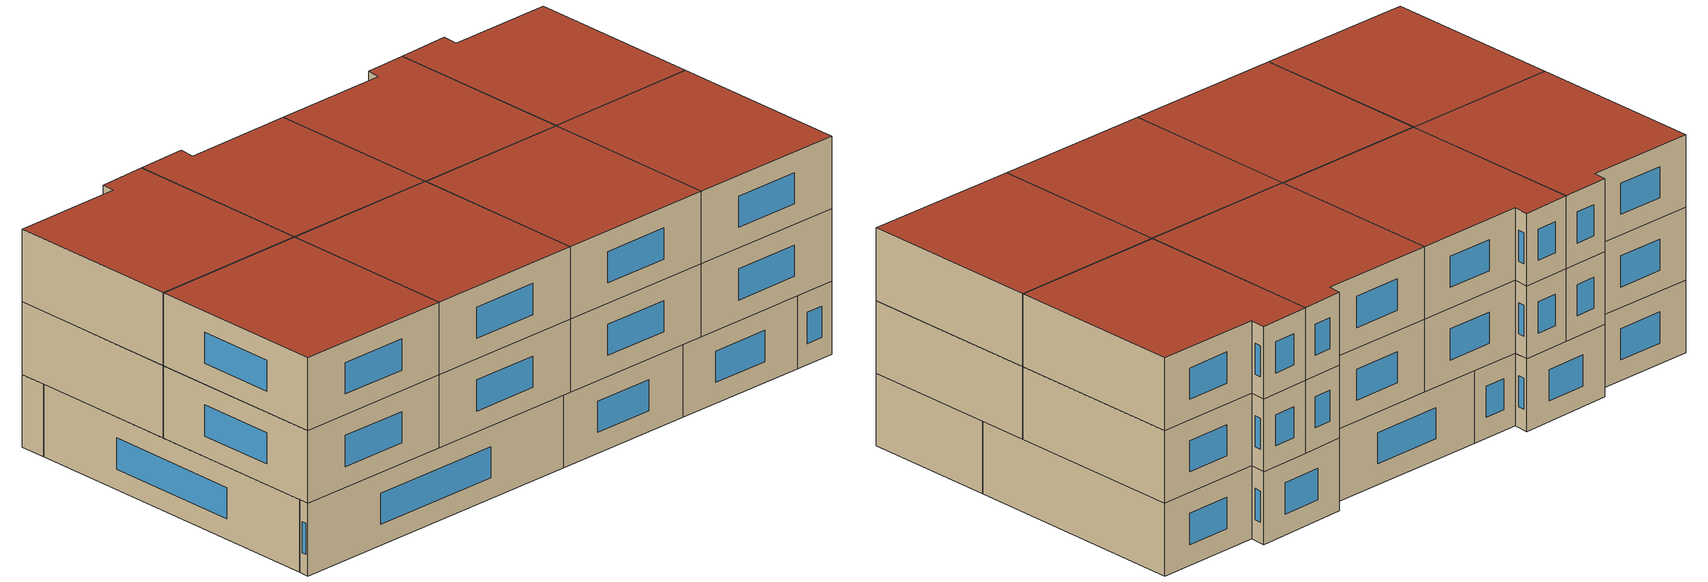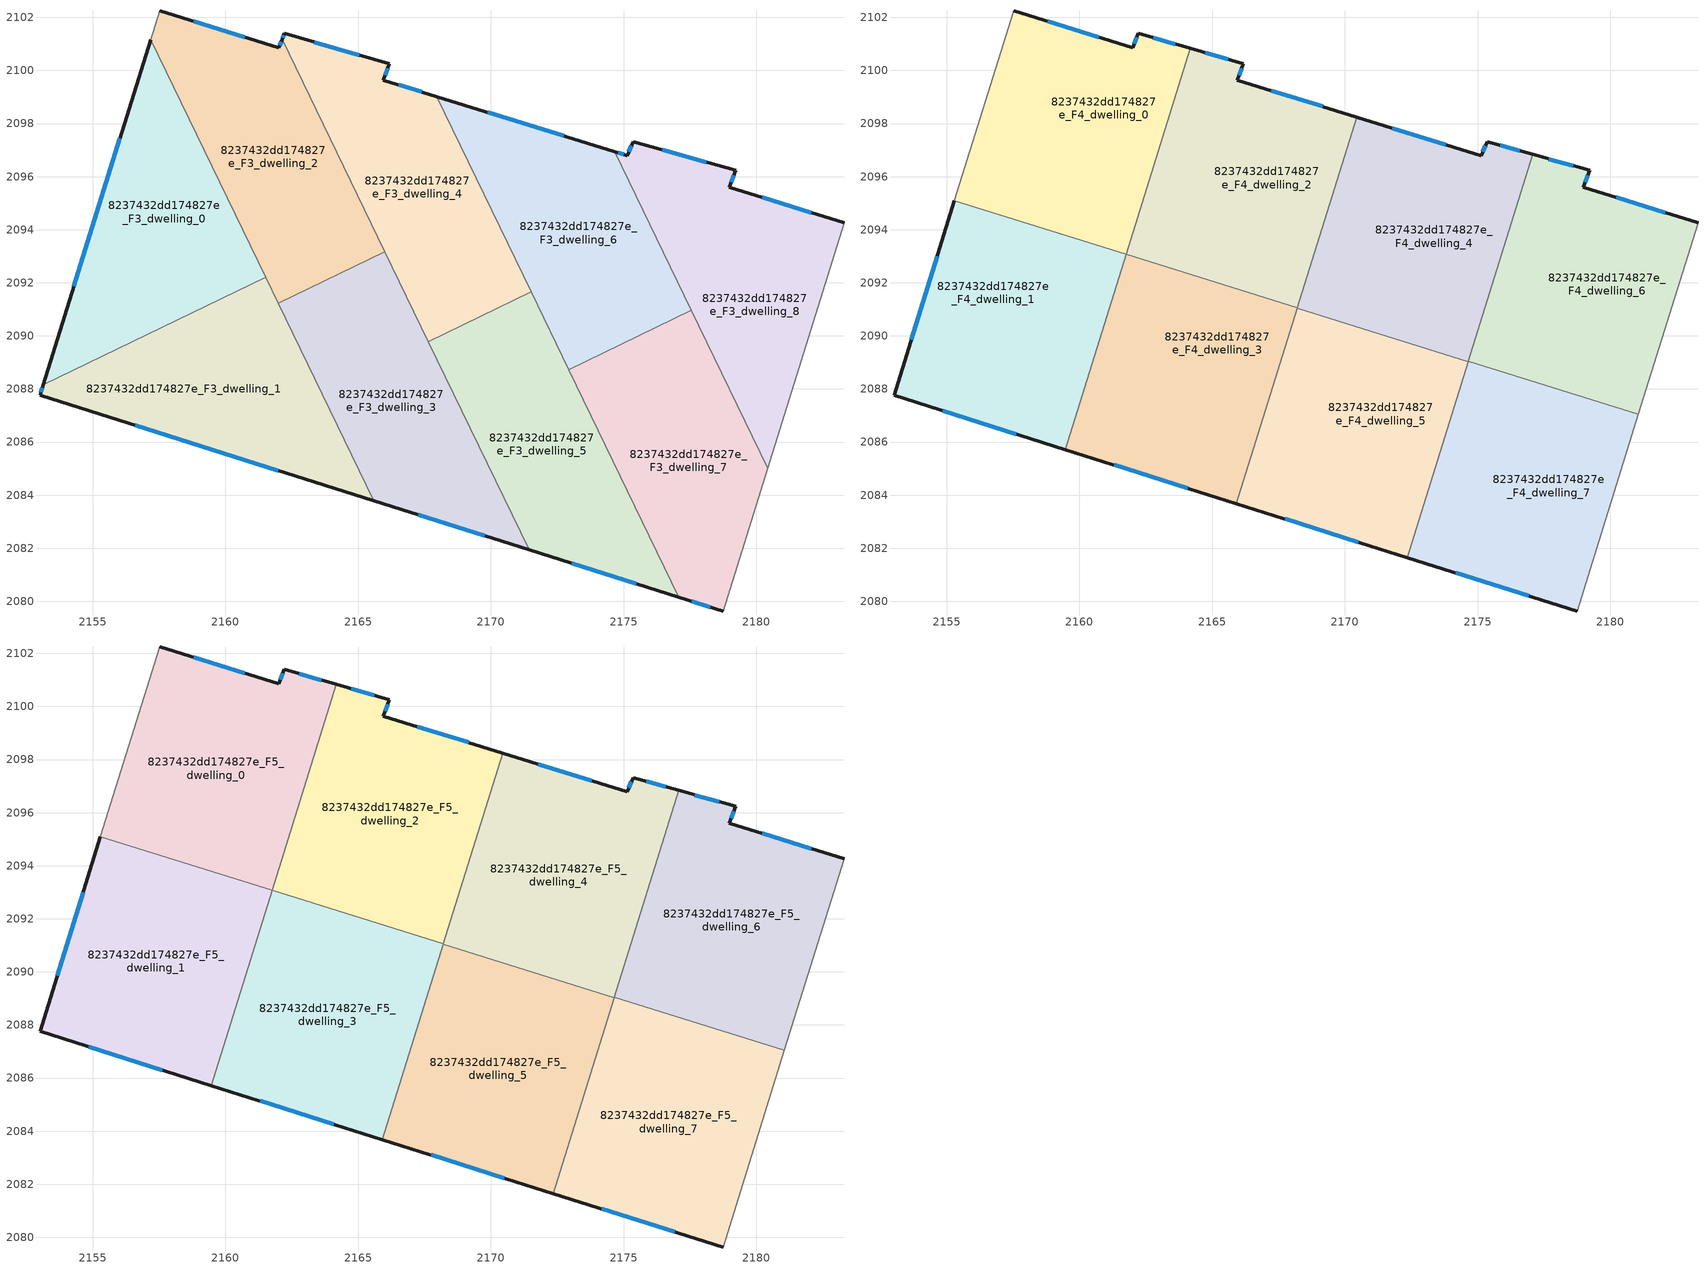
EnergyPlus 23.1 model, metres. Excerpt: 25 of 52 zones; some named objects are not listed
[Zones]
8237432dd174827e_F3_dwelling_0
 floor to 8237432dd174827e_F2_dwelling_0 (EU_floor_Construction): 2157.18,2101.17 2161.52,2092.21 2153.14,2088.16 z9
 wall outside (EU_wall_Construction): 2157.18,2101.17 2153.14,2088.16 z9:12
 wall to 8237432dd174827e_F3_dwelling_1 (EU_wall_Construction): 2153.14,2088.16 2161.52,2092.21 z9:12
 wall to 8237432dd174827e_F3_dwelling_2 (EU_wall_Construction): 2161.52,2092.21 2157.18,2101.17 z9:12
 window (EU_Window_Construction): 2156.03,2097.45 2154.3,2091.87 z9.86:11.14
8237432dd174827e_F3_dwelling_1
 floor to 8237432dd174827e_F2_dwelling_1 (EU_floor_Construction): 2161.52,2092.21 2165.59,2083.79 2153.02,2087.76 2153.14,2088.16 z9
 wall outside (EU_wall_Construction): 2153.14,2088.16 2153.02,2087.76 2165.59,2083.79 z9:12
 wall to 8237432dd174827e_F3_dwelling_3 (EU_wall_Construction): 2165.59,2083.79 2161.99,2091.23 z9:12
 wall to 8237432dd174827e_F3_dwelling_2 (EU_wall_Construction): 2161.99,2091.23 2161.52,2092.21 z9:12
 window (EU_Window_Construction): 2153.11,2088.04 2153.05,2087.87 / 2156.61,2086.62 2162,2084.92 z9.86:11.14
8237432dd174827e_F3_dwelling_2
 floor to 8237432dd174827e_F2_dwelling_2 (EU_floor_Construction): 2162.14,2101.17 2166.01,2093.18 2161.99,2091.23 2157.18,2101.17 2157.52,2102.25 2162.01,2100.86 z9
 wall outside (EU_wall_Construction): 2162.14,2101.17 2162.01,2100.86 2157.52,2102.25 z9:12
 wall to 8237432dd174827e_F3_dwelling_3 (EU_wall_Construction): 2161.99,2091.23 2166.01,2093.18 z9:12
 wall adiabatic (EU_wall_Construction): 2157.52,2102.25 2157.18,2101.17 z9:12
 wall to 8237432dd174827e_F3_dwelling_4 (EU_wall_Construction): 2166.01,2093.18 2162.14,2101.17 z9:12
 window (EU_Window_Construction): 2160.73,2101.25 2158.8,2101.85 / 2162.1,2101.08 2162.05,2100.95 z9.86:11.14
 ceiling adiabatic (EU_roof_Construction): 2164.21,2092.31 2160.98,2093.31 2161.5,2092.24 2161.76,2093.07 z12
8237432dd174827e_F3_dwelling_3
 floor to 8237432dd174827e_F2_dwelling_3 (EU_floor_Construction): 2166.01,2093.18 2171.44,2081.94 2165.59,2083.79 2161.99,2091.23 z9
 wall outside (EU_wall_Construction): 2165.59,2083.79 2171.44,2081.94 z9:12
 wall to 8237432dd174827e_F3_dwelling_5 (EU_wall_Construction): 2171.44,2081.94 2167.64,2089.79 z9:12
 wall to 8237432dd174827e_F3_dwelling_4 (EU_wall_Construction): 2167.64,2089.79 2166,2093.18 z9:12
 window (EU_Window_Construction): 2167.26,2083.26 2169.77,2082.47 z9.86:11.14
8237432dd174827e_F3_dwelling_4
 floor to 8237432dd174827e_F2_dwelling_4 (EU_floor_Construction): 2167.96,2099.01 2171.52,2091.66 2167.64,2089.79 2162.14,2101.17 2162.22,2101.4 2166.18,2100.25 2165.95,2099.64 z9
 wall outside (EU_wall_Construction): 2167.96,2099.01 2165.95,2099.64 2166.18,2100.25 2162.22,2101.4 2162.14,2101.17 z9:12
 wall to 8237432dd174827e_F3_dwelling_5 (EU_wall_Construction): 2167.64,2089.79 2171.52,2091.66 z9:12
 wall to 8237432dd174827e_F3_dwelling_6 (EU_wall_Construction): 2171.52,2091.66 2167.96,2099.01 z9:12
 window (EU_Window_Construction): 2162.2,2101.33 2162.16,2101.24 / 2165.05,2100.58 2163.35,2101.07 / 2166.02,2099.81 2166.11,2100.08 / 2167.39,2099.19 2166.53,2099.46 z9.86:11.14
 ceiling adiabatic (EU_roof_Construction): 2171.52,2091.66 2169.62,2095.59 2168.21,2091.06 2168.2,2091.04 2169.43,2090.65 z12
8237432dd174827e_F3_dwelling_5
 floor to 8237432dd174827e_F2_dwelling_5 (EU_floor_Construction): 2171.52,2091.66 2177.09,2080.16 2171.44,2081.94 2167.64,2089.79 z9
 wall outside (EU_wall_Construction): 2171.44,2081.94 2177.09,2080.16 z9:12
 wall to 8237432dd174827e_F3_dwelling_7 (EU_wall_Construction): 2177.09,2080.16 2172.94,2088.73 z9:12
 wall to 8237432dd174827e_F3_dwelling_6 (EU_wall_Construction): 2172.94,2088.73 2171.52,2091.66 z9:12
 window (EU_Window_Construction): 2173.05,2081.43 2175.47,2080.66 z9.86:11.14
8237432dd174827e_F3_dwelling_6
 floor to 8237432dd174827e_F2_dwelling_6 (EU_floor_Construction): 2174.66,2096.94 2177.55,2090.97 2172.94,2088.73 2167.96,2099.01 z9
 wall outside (EU_wall_Construction): 2174.66,2096.94 2167.96,2099.01 z9:12
 wall to 8237432dd174827e_F3_dwelling_7 (EU_wall_Construction): 2172.94,2088.73 2177.55,2090.97 z9:12
 wall to 8237432dd174827e_F3_dwelling_8 (EU_wall_Construction): 2177.55,2090.97 2174.66,2096.94 z9:12
 window (EU_Window_Construction): 2172.75,2097.53 2169.88,2098.42 z9.86:11.14
 ceiling adiabatic (EU_roof_Construction): 2177.55,2090.97 2176.15,2093.86 2174.84,2089.66 z12; 2173.98,2089.24 2172.47,2089.71 2172.94,2088.73 z12
8237432dd174827e_F3_dwelling_7
 floor to 8237432dd174827e_F2_dwelling_7 (EU_floor_Construction): 2177.55,2090.97 2180.43,2085.02 2178.75,2079.63 2177.09,2080.16 2172.94,2088.73 z9
 wall outside (EU_wall_Construction): 2177.09,2080.16 2178.75,2079.63 z9:12
 wall adiabatic (EU_wall_Construction): 2178.75,2079.63 2180.43,2085.02 z9:12
 wall to 8237432dd174827e_F3_dwelling_8 (EU_wall_Construction): 2180.43,2085.02 2177.55,2090.97 z9:12
 window (EU_Window_Construction): 2177.56,2080 2178.28,2079.78 z9.86:11.14
 ceiling adiabatic (EU_roof_Construction): 2173.92,2086.7 2174.65,2089.03 2173.98,2089.24 2172.94,2088.73 z12
8237432dd174827e_F3_dwelling_8
 floor to 8237432dd174827e_F2_dwelling_8 (EU_floor_Construction): 2183.31,2094.26 2180.43,2085.02 2174.66,2096.94 2175.15,2096.79 2175.36,2097.31 2179.23,2096.23 2178.99,2095.6 z9
 wall outside (EU_wall_Construction): 2183.31,2094.26 2178.99,2095.6 2179.23,2096.23 2175.36,2097.31 2175.15,2096.79 2174.66,2096.94 z9:12
 wall adiabatic (EU_wall_Construction): 2180.43,2085.02 2183.31,2094.26 z9:12
 window (EU_Window_Construction): 2179.06,2095.78 2179.16,2096.05 / 2182.07,2094.65 2180.22,2095.22 / 2175.01,2096.83 2174.8,2096.9 / 2175.3,2097.16 2175.21,2096.94 / 2178.12,2096.54 2176.46,2097 z9.86:11.14
8237432dd174827e_F4_dwelling_0
 floor to 8237432dd174827e_F3_dwelling_2 (EU_floor_Construction): 2162.14,2101.17 2163.44,2098.47 2161.76,2093.07 2160.98,2093.31 2157.19,2101.17 2157.52,2102.25 2162.01,2100.86 z12
 floor to 8237432dd174827e_F3_dwelling_0 (EU_floor_Construction): 2157.19,2101.17 2160.98,2093.31 2155.29,2095.08 z12
 floor to 8237432dd174827e_F3_dwelling_4 (EU_floor_Construction): 2164.18,2100.83 2163.44,2098.47 2162.14,2101.17 2162.22,2101.4 z12
 wall outside (EU_wall_Construction): 2164.18,2100.83 2162.22,2101.4 2162.01,2100.86 2157.52,2102.25 z12:15
 wall adiabatic (EU_wall_Construction): 2157.52,2102.25 2155.29,2095.08 z12:15
 wall to 8237432dd174827e_F4_dwelling_2 (EU_wall_Construction): 2161.76,2093.07 2164.18,2100.83 z12:15
 wall to 8237432dd174827e_F4_dwelling_1 (EU_wall_Construction): 2155.29,2095.08 2161.76,2093.07 z12:15
 window (EU_Window_Construction): 2162.16,2101.24 2162.07,2101.01 / 2163.62,2100.99 2162.78,2101.24 / 2160.73,2101.25 2158.8,2101.85 z12.86:14.14
8237432dd174827e_F4_dwelling_1
 floor to 8237432dd174827e_F3_dwelling_0 (EU_floor_Construction): 2160.98,2093.31 2161.5,2092.24 2161.49,2092.2 2153.14,2088.16 2155.29,2095.08 z12
 floor to 8237432dd174827e_F3_dwelling_1 (EU_floor_Construction): 2161.49,2092.2 2159.48,2085.72 2153.02,2087.76 2153.14,2088.16 z12
 floor adiabatic (EU_floor_Construction): 2161.76,2093.07 2161.5,2092.24 2160.98,2093.31 z12
 wall outside (EU_wall_Construction): 2155.29,2095.08 2153.02,2087.76 2159.48,2085.72 z12:15
 wall to 8237432dd174827e_F4_dwelling_3 (EU_wall_Construction): 2159.48,2085.72 2161.76,2093.07 z12:15
 window (EU_Window_Construction): 2154.64,2092.99 2153.67,2089.85 / 2154.86,2087.18 2157.63,2086.3 z12.86:14.14
8237432dd174827e_F4_dwelling_2
 floor to 8237432dd174827e_F3_dwelling_4 (EU_floor_Construction): 2167.96,2099.01 2169.62,2095.59 2168.21,2091.06 2166.82,2091.5 2163.44,2098.47 2164.18,2100.83 2166.18,2100.25 2165.95,2099.64 z12
 floor to 8237432dd174827e_F3_dwelling_6 (EU_floor_Construction): 2170.45,2098.25 2169.62,2095.59 2167.96,2099.01 z12
 floor to 8237432dd174827e_F3_dwelling_2 (EU_floor_Construction): 2163.44,2098.47 2166,2093.18 2164.21,2092.31 2161.76,2093.07 z12
 floor to 8237432dd174827e_F3_dwelling_3 (EU_floor_Construction): 2166,2093.18 2166.82,2091.5 2164.21,2092.31 z12
 wall outside (EU_wall_Construction): 2170.45,2098.25 2165.95,2099.64 2166.18,2100.25 2164.18,2100.83 z12:15
 wall to 8237432dd174827e_F4_dwelling_3 (EU_wall_Construction): 2161.76,2093.07 2168.21,2091.06 z12:15
 wall to 8237432dd174827e_F4_dwelling_4 (EU_wall_Construction): 2168.21,2091.06 2170.45,2098.25 z12:15
 window (EU_Window_Construction): 2166.02,2099.81 2166.11,2100.08 / 2169.16,2098.64 2167.24,2099.24 / 2165.61,2100.42 2164.75,2100.67 z12.86:14.14
8237432dd174827e_F4_dwelling_3
 floor to 8237432dd174827e_F3_dwelling_3 (EU_floor_Construction): 2166.82,2091.5 2167.75,2089.57 2165.92,2083.68 2165.59,2083.79 2161.99,2091.23 2164.21,2092.31 z12
 floor to 8237432dd174827e_F3_dwelling_1 (EU_floor_Construction): 2161.52,2092.21 2165.59,2083.79 2159.48,2085.72 2161.49,2092.2 z12
 floor to 8237432dd174827e_F3_dwelling_5 (EU_floor_Construction): 2167.84,2089.88 2167.75,2089.57 2167.64,2089.79 z12
 floor to 8237432dd174827e_F3_dwelling_2 (EU_floor_Construction): 2164.21,2092.31 2161.99,2091.23 2161.5,2092.24 2161.76,2093.07 z12
 floor to 8237432dd174827e_F3_dwelling_4 (EU_floor_Construction): 2168.21,2091.06 2167.84,2089.88 2167.64,2089.79 2166.82,2091.5 z12
 wall outside (EU_wall_Construction): 2159.48,2085.72 2165.91,2083.68 z12:15
 wall to 8237432dd174827e_F4_dwelling_5 (EU_wall_Construction): 2165.91,2083.68 2168.2,2091.03 z12:15
 wall to 8237432dd174827e_F4_dwelling_4 (EU_wall_Construction): 2168.2,2091.04 2168.21,2091.06 z12:15
 window (EU_Window_Construction): 2161.32,2085.14 2164.08,2084.27 z12.86:14.14
8237432dd174827e_F4_dwelling_4
 floor to 8237432dd174827e_F3_dwelling_6 (EU_floor_Construction): 2174.66,2096.94 2176.15,2093.86 2174.84,2089.66 2173.98,2089.24 2172.47,2089.71 2169.62,2095.59 2170.45,2098.25 z12
 floor to 8237432dd174827e_F3_dwelling_8 (EU_floor_Construction): 2177.08,2096.83 2176.15,2093.86 2174.66,2096.94 2175.15,2096.79 2175.36,2097.31 z12
 floor to 8237432dd174827e_F3_dwelling_5 (EU_floor_Construction): 2171.52,2091.66 2172.47,2089.71 2169.43,2090.65 z12
 floor adiabatic (EU_floor_Construction): 2169.62,2095.59 2171.52,2091.66 2169.43,2090.65 2168.2,2091.04 z12
 floor to 8237432dd174827e_F3_dwelling_7 (EU_floor_Construction): 2174.84,2089.66 2174.65,2089.03 2173.98,2089.24 z12
 wall outside (EU_wall_Construction): 2177.08,2096.83 2175.36,2097.31 2175.15,2096.79 2170.45,2098.25 z12:15
 wall to 8237432dd174827e_F4_dwelling_5 (EU_wall_Construction): 2168.2,2091.04 2174.65,2089.03 z12:15
 wall to 8237432dd174827e_F4_dwelling_6 (EU_wall_Construction): 2174.66,2089.05 2177.08,2096.83 z12:15
 wall to 8237432dd174827e_F4_dwelling_7 (EU_wall_Construction): 2174.65,2089.03 2174.66,2089.05 z12:15
 window (EU_Window_Construction): 2175.3,2097.16 2175.21,2096.94 / 2176.59,2096.97 2175.85,2097.18 / 2173.8,2097.21 2171.79,2097.83 z12.86:14.14
8237432dd174827e_F4_dwelling_5
 floor to 8237432dd174827e_F3_dwelling_3 (EU_floor_Construction): 2167.75,2089.57 2171.44,2081.94 2165.92,2083.68 z12
 floor to 8237432dd174827e_F3_dwelling_5 (EU_floor_Construction): 2172.47,2089.71 2173.92,2086.69 2172.35,2081.65 2171.44,2081.94 2167.75,2089.57 2167.84,2089.88 2169.43,2090.65 z12
 floor adiabatic (EU_floor_Construction): 2174.65,2089.03 2173.92,2086.69 2172.47,2089.71 z12
 floor to 8237432dd174827e_F3_dwelling_4 (EU_floor_Construction): 2169.43,2090.65 2167.84,2089.88 2168.2,2091.04 z12
 wall outside (EU_wall_Construction): 2165.91,2083.68 2172.35,2081.65 z12:15
 wall to 8237432dd174827e_F4_dwelling_7 (EU_wall_Construction): 2172.35,2081.65 2174.65,2089.03 z12:15
 window (EU_Window_Construction): 2167.75,2083.1 2170.51,2082.23 z12.86:14.14
8237432dd174827e_F4_dwelling_6
 floor to 8237432dd174827e_F3_dwelling_8 (EU_floor_Construction): 2183.31,2094.26 2181.06,2087.05 2179.16,2087.65 2176.15,2093.86 2177.08,2096.83 2179.23,2096.23 2178.99,2095.6 z12
 floor to 8237432dd174827e_F3_dwelling_7 (EU_floor_Construction): 2177.55,2090.97 2179.16,2087.65 2174.66,2089.05 2174.84,2089.66 z12
 floor adiabatic (EU_floor_Construction): 2176.15,2093.86 2177.55,2090.97 2174.84,2089.66 z12
 wall outside (EU_wall_Construction): 2183.31,2094.26 2178.99,2095.6 2179.23,2096.23 2177.08,2096.83 z12:15
 wall adiabatic (EU_wall_Construction): 2181.06,2087.05 2183.31,2094.26 z12:15
 wall to 8237432dd174827e_F4_dwelling_7 (EU_wall_Construction): 2174.66,2089.05 2181.06,2087.05 z12:15
 window (EU_Window_Construction): 2179.06,2095.78 2179.16,2096.05 / 2182.07,2094.65 2180.22,2095.22 / 2178.61,2096.41 2177.69,2096.66 z12.86:14.14
8237432dd174827e_F4_dwelling_7
 floor to 8237432dd174827e_F3_dwelling_5 (EU_floor_Construction): 2173.92,2086.69 2177.09,2080.16 2172.35,2081.65 z12
 floor to 8237432dd174827e_F3_dwelling_7 (EU_floor_Construction): 2179.16,2087.65 2180.43,2085.02 2178.75,2079.63 2177.09,2080.16 2173.92,2086.7 2174.66,2089.05 z12
 floor to 8237432dd174827e_F3_dwelling_8 (EU_floor_Construction): 2181.06,2087.05 2180.43,2085.02 2179.16,2087.65 z12
 wall outside (EU_wall_Construction): 2172.35,2081.65 2178.75,2079.63 z12:15
 wall adiabatic (EU_wall_Construction): 2178.75,2079.63 2181.06,2087.05 z12:15
 window (EU_Window_Construction): 2174.18,2081.07 2176.92,2080.21 z12.86:14.14
8237432dd174827e_F5_dwelling_0
 floor to 8237432dd174827e_F4_dwelling_0 (EU_floor_Construction): 2164.18,2100.83 2161.76,2093.07 2155.29,2095.08 2157.52,2102.25 2162.01,2100.86 2162.22,2101.4 z15
 wall outside (EU_wall_Construction): 2164.18,2100.83 2162.22,2101.4 2162.01,2100.86 2157.52,2102.25 z15:18
 wall adiabatic (EU_wall_Construction): 2157.52,2102.25 2155.29,2095.08 z15:18
 wall to 8237432dd174827e_F5_dwelling_2 (EU_wall_Construction): 2161.76,2093.07 2164.18,2100.83 z15:18
 wall to 8237432dd174827e_F5_dwelling_1 (EU_wall_Construction): 2155.29,2095.08 2161.76,2093.07 z15:18
 window (EU_Window_Construction): 2162.16,2101.24 2162.07,2101.01 / 2163.62,2100.99 2162.78,2101.24 / 2160.73,2101.25 2158.8,2101.85 z15.86:17.14
 roof outside (EU_roof_Construction): 2161.76,2093.07 2164.18,2100.83 2162.22,2101.4 2162.01,2100.86 2157.52,2102.25 2155.29,2095.08 z18
8237432dd174827e_F5_dwelling_1
 floor to 8237432dd174827e_F4_dwelling_1 (EU_floor_Construction): 2161.76,2093.07 2159.48,2085.72 2153.02,2087.76 2155.29,2095.08 z15
 wall outside (EU_wall_Construction): 2155.29,2095.08 2153.02,2087.76 2159.48,2085.72 z15:18
 wall to 8237432dd174827e_F5_dwelling_3 (EU_wall_Construction): 2159.48,2085.72 2161.76,2093.07 z15:18
 window (EU_Window_Construction): 2154.64,2092.99 2153.67,2089.85 / 2154.86,2087.18 2157.63,2086.3 z15.86:17.14
 roof outside (EU_roof_Construction): 2159.48,2085.72 2161.76,2093.07 2155.29,2095.08 2153.02,2087.76 z18
8237432dd174827e_F5_dwelling_2
 floor to 8237432dd174827e_F4_dwelling_2 (EU_floor_Construction): 2170.45,2098.25 2168.21,2091.06 2161.76,2093.07 2164.18,2100.83 2166.18,2100.25 2165.95,2099.64 z15
 wall outside (EU_wall_Construction): 2170.45,2098.25 2165.95,2099.64 2166.18,2100.25 2164.18,2100.83 z15:18
 wall to 8237432dd174827e_F5_dwelling_3 (EU_wall_Construction): 2161.76,2093.07 2168.21,2091.06 z15:18
 wall to 8237432dd174827e_F5_dwelling_4 (EU_wall_Construction): 2168.21,2091.06 2170.45,2098.25 z15:18
 window (EU_Window_Construction): 2166.02,2099.81 2166.11,2100.08 / 2169.16,2098.64 2167.24,2099.24 / 2165.61,2100.42 2164.75,2100.67 z15.86:17.14
 roof outside (EU_roof_Construction): 2168.21,2091.06 2170.45,2098.25 2165.95,2099.64 2166.18,2100.25 2164.18,2100.83 2161.76,2093.07 z18
8237432dd174827e_F5_dwelling_3
 floor to 8237432dd174827e_F4_dwelling_3 (EU_floor_Construction): 2168.21,2091.06 2165.91,2083.68 2159.48,2085.72 2161.76,2093.07 z15
 wall outside (EU_wall_Construction): 2159.48,2085.72 2165.91,2083.68 z15:18
 wall to 8237432dd174827e_F5_dwelling_5 (EU_wall_Construction): 2165.91,2083.68 2168.2,2091.03 z15:18
 wall to 8237432dd174827e_F5_dwelling_4 (EU_wall_Construction): 2168.2,2091.04 2168.21,2091.06 z15:18
 window (EU_Window_Construction): 2161.32,2085.14 2164.08,2084.27 z15.86:17.14
 roof outside (EU_roof_Construction): 2165.91,2083.68 2168.21,2091.06 2161.76,2093.07 2159.48,2085.72 z18
8237432dd174827e_F5_dwelling_4
 floor to 8237432dd174827e_F4_dwelling_4 (EU_floor_Construction): 2177.08,2096.83 2174.65,2089.03 2168.2,2091.04 2170.45,2098.25 2175.15,2096.79 2175.36,2097.31 z15
 wall outside (EU_wall_Construction): 2177.08,2096.83 2175.36,2097.31 2175.15,2096.79 2170.45,2098.25 z15:18
 wall to 8237432dd174827e_F5_dwelling_5 (EU_wall_Construction): 2168.2,2091.04 2174.65,2089.03 z15:18
 wall to 8237432dd174827e_F5_dwelling_6 (EU_wall_Construction): 2174.66,2089.05 2177.08,2096.83 z15:18
 wall to 8237432dd174827e_F5_dwelling_7 (EU_wall_Construction): 2174.65,2089.03 2174.66,2089.05 z15:18
 window (EU_Window_Construction): 2175.3,2097.16 2175.21,2096.94 / 2176.59,2096.97 2175.85,2097.18 / 2173.8,2097.21 2171.79,2097.83 z15.86:17.14
 roof outside (EU_roof_Construction): 2174.65,2089.03 2177.08,2096.83 2175.36,2097.31 2175.15,2096.79 2170.45,2098.25 2168.2,2091.04 z18
8237432dd174827e_F5_dwelling_5
 floor to 8237432dd174827e_F4_dwelling_5 (EU_floor_Construction): 2174.65,2089.03 2172.35,2081.65 2165.91,2083.68 2168.2,2091.04 z15
 wall outside (EU_wall_Construction): 2165.91,2083.68 2172.35,2081.65 z15:18
 wall to 8237432dd174827e_F5_dwelling_7 (EU_wall_Construction): 2172.35,2081.65 2174.65,2089.03 z15:18
 window (EU_Window_Construction): 2167.75,2083.1 2170.51,2082.23 z15.86:17.14
 roof outside (EU_roof_Construction): 2172.35,2081.65 2174.65,2089.03 2168.2,2091.04 2165.91,2083.68 z18
8237432dd174827e_F5_dwelling_6
 floor to 8237432dd174827e_F4_dwelling_6 (EU_floor_Construction): 2183.31,2094.26 2181.06,2087.05 2174.66,2089.05 2177.08,2096.83 2179.23,2096.23 2178.99,2095.6 z15
 wall outside (EU_wall_Construction): 2183.31,2094.26 2178.99,2095.6 2179.23,2096.23 2177.08,2096.83 z15:18
 wall adiabatic (EU_wall_Construction): 2181.06,2087.05 2183.31,2094.26 z15:18
 wall to 8237432dd174827e_F5_dwelling_7 (EU_wall_Construction): 2174.66,2089.05 2181.06,2087.05 z15:18
 window (EU_Window_Construction): 2179.06,2095.78 2179.16,2096.05 / 2182.07,2094.65 2180.22,2095.22 / 2178.61,2096.41 2177.69,2096.66 z15.86:17.14
 roof outside (EU_roof_Construction): 2181.06,2087.05 2183.31,2094.26 2178.99,2095.6 2179.23,2096.23 2177.08,2096.83 2174.66,2089.05 z18
8237432dd174827e_F5_dwelling_7
 floor to 8237432dd174827e_F4_dwelling_7 (EU_floor_Construction): 2181.06,2087.05 2178.75,2079.63 2172.35,2081.65 2174.66,2089.05 z15
 wall outside (EU_wall_Construction): 2172.35,2081.65 2178.75,2079.63 z15:18
 wall adiabatic (EU_wall_Construction): 2178.75,2079.63 2181.06,2087.05 z15:18
 window (EU_Window_Construction): 2174.18,2081.07 2176.92,2080.21 z15.86:17.14
 roof outside (EU_roof_Construction): 2178.75,2079.63 2181.06,2087.05 2174.66,2089.05 2172.35,2081.65 z18
[Building]
EU S2 Campaign: North Axis=0; Terrain=City; Solar Distribution=FullExterior
[Site:Location]
Helsinki-Vantaa.AP: Latitude=60.317; Longitude=24.963; Time Zone=2; Elevation=54.6
[SizingPeriod:WeatherFileDays]
AnnualSizingPeriod: Begin Month=1; Begin Day of Month=1; End Month=12; End Day of Month=31; Day of Week for Start Day=Monday; Use Weather File Daylight Saving Period=No; Use Weather File Rain and Snow Indicators=No
[MATERIAL]
EU_InternalMass_Material: Roughness=MediumRough; Thickness=0.1; Conductivity=1; Density=1800; Specific Heat=900; Thermal Absorptance=0.9; Solar Absorptance=0.7; Visible Absorptance=0.7
[MATERIAL:NOMASS] Roughness=MediumRough; Thermal Absorptance=0.9; Solar Absorptance=0.7; Visible Absorptance=0.7
Name | Thermal Resistance
EU_wall_NoMass | 1.10183
EU_roof_NoMass; EU_floor_NoMass | 1.70606
[WINDOWMATERIAL:SIMPLEGLAZINGSYSTEM]
EU_Window_SimpleGlazing: UFactor=3.11035; Solar Heat Gain Coefficient=0.8; Visible Transmittance=0.8
[CONSTRUCTION]
EU_wall_Construction: EU_wall_NoMass
EU_roof_Construction: EU_roof_NoMass
EU_floor_Construction: EU_floor_NoMass
EU_Window_Construction: EU_Window_SimpleGlazing
EU_InternalMass_Construction: EU_InternalMass_Material
[ZONE] Type=1; Multiplier=1; Ceiling Height=autocalculate; Floor Area=autocalculate; Part of Total Floor Area=Yes
Name | Volume
8237432dd174827e_F3_dwelling_0 | 138.873
8237432dd174827e_F4_dwelling_0; 8237432dd174827e_F5_dwelling_0; 8237432dd174827e_F4_dwelling_2; 8237432dd174827e_F5_dwelling_2 | 156.242
8237432dd174827e_F3_dwelling_1 | 138.885
8237432dd174827e_F4_dwelling_1; 8237432dd174827e_F5_dwelling_1 | 156.22
8237432dd174827e_F3_dwelling_2 | 138.88
8237432dd174827e_F3_dwelling_3 | 138.89
8237432dd174827e_F4_dwelling_3; 8237432dd174827e_F5_dwelling_3 | 156.238
8237432dd174827e_F3_dwelling_4 | 138.861
8237432dd174827e_F4_dwelling_4; 8237432dd174827e_F5_dwelling_4 | 156.261
8237432dd174827e_F3_dwelling_5 | 138.864
8237432dd174827e_F4_dwelling_5; 8237432dd174827e_F5_dwelling_5 | 156.256
8237432dd174827e_F3_dwelling_6 | 138.87
8237432dd174827e_F4_dwelling_6; 8237432dd174827e_F5_dwelling_6 | 156.232
8237432dd174827e_F3_dwelling_7 | 138.882
8237432dd174827e_F4_dwelling_7; 8237432dd174827e_F5_dwelling_7 | 156.245
8237432dd174827e_F3_dwelling_8 | 138.881
[INTERNALMASS] Construction=EU_InternalMass_Construction
Name | Zone or ZoneList | Surface Area
8237432dd174827e_F3_dwelling_0_EU_InternalMass | 8237432dd174827e_F3_dwelling_0 | 46.2919
8237432dd174827e_F3_dwelling_1_EU_InternalMass | 8237432dd174827e_F3_dwelling_1 | 46.2941
8237432dd174827e_F3_dwelling_2_EU_InternalMass | 8237432dd174827e_F3_dwelling_2 | 46.2938
8237432dd174827e_F3_dwelling_3_EU_InternalMass | 8237432dd174827e_F3_dwelling_3 | 46.2978
8237432dd174827e_F3_dwelling_4_EU_InternalMass | 8237432dd174827e_F3_dwelling_4 | 46.2871
8237432dd174827e_F3_dwelling_5_EU_InternalMass | 8237432dd174827e_F3_dwelling_5 | 46.2876
8237432dd174827e_F3_dwelling_6_EU_InternalMass | 8237432dd174827e_F3_dwelling_6 | 46.2901
8237432dd174827e_F3_dwelling_7_EU_InternalMass | 8237432dd174827e_F3_dwelling_7 | 46.294
8237432dd174827e_F3_dwelling_8_EU_InternalMass | 8237432dd174827e_F3_dwelling_8 | 46.2936
8237432dd174827e_F4_dwelling_0_EU_InternalMass | 8237432dd174827e_F4_dwelling_0 | 52.0817
8237432dd174827e_F4_dwelling_1_EU_InternalMass | 8237432dd174827e_F4_dwelling_1 | 52.0735
8237432dd174827e_F4_dwelling_2_EU_InternalMass | 8237432dd174827e_F4_dwelling_2 | 52.0808
8237432dd174827e_F4_dwelling_3_EU_InternalMass | 8237432dd174827e_F4_dwelling_3 | 52.0761
8237432dd174827e_F4_dwelling_4_EU_InternalMass | 8237432dd174827e_F4_dwelling_4 | 52.0858
8237432dd174827e_F4_dwelling_5_EU_InternalMass | 8237432dd174827e_F4_dwelling_5 | 52.0855
8237432dd174827e_F4_dwelling_6_EU_InternalMass | 8237432dd174827e_F4_dwelling_6 | 52.0762
8237432dd174827e_F4_dwelling_7_EU_InternalMass | 8237432dd174827e_F4_dwelling_7 | 52.0812
8237432dd174827e_F5_dwelling_0_EU_InternalMass | 8237432dd174827e_F5_dwelling_0 | 52.0817
8237432dd174827e_F5_dwelling_1_EU_InternalMass | 8237432dd174827e_F5_dwelling_1 | 52.0735
8237432dd174827e_F5_dwelling_2_EU_InternalMass | 8237432dd174827e_F5_dwelling_2 | 52.0808
8237432dd174827e_F5_dwelling_3_EU_InternalMass | 8237432dd174827e_F5_dwelling_3 | 52.0761
8237432dd174827e_F5_dwelling_4_EU_InternalMass | 8237432dd174827e_F5_dwelling_4 | 52.0858
8237432dd174827e_F5_dwelling_5_EU_InternalMass | 8237432dd174827e_F5_dwelling_5 | 52.0855
8237432dd174827e_F5_dwelling_6_EU_InternalMass | 8237432dd174827e_F5_dwelling_6 | 52.0762
8237432dd174827e_F5_dwelling_7_EU_InternalMass | 8237432dd174827e_F5_dwelling_7 | 52.0812
[OTHEREQUIPMENT] Fuel Type=Electricity; Design Level Calculation Method=Watts/Area; Power per Zone Floor Area=1; Fraction Latent=0; Fraction Radiant=0; Fraction Lost=0; Carbon Dioxide Generation Rate=0; EndUse Subcategory=EU_Step8_InternalGains
Name | Zone or ZoneList or Space or SpaceList | Schedule
EU_Step8_InternalGain_8237432dd174827e_F3_dwelling_0_f000 | 8237432dd174827e_F3_dwelling_0 | EU_Step8_GainSchedule_8237432dd174827e_F3_dwelling_0_f000
EU_Step8_InternalGain_8237432dd174827e_F3_dwelling_1_f000 | 8237432dd174827e_F3_dwelling_1 | EU_Step8_GainSchedule_8237432dd174827e_F3_dwelling_1_f000
EU_Step8_InternalGain_8237432dd174827e_F3_dwelling_2_f000 | 8237432dd174827e_F3_dwelling_2 | EU_Step8_GainSchedule_8237432dd174827e_F3_dwelling_2_f000
EU_Step8_InternalGain_8237432dd174827e_F3_dwelling_3_f000 | 8237432dd174827e_F3_dwelling_3 | EU_Step8_GainSchedule_8237432dd174827e_F3_dwelling_3_f000
EU_Step8_InternalGain_8237432dd174827e_F3_dwelling_4_f000 | 8237432dd174827e_F3_dwelling_4 | EU_Step8_GainSchedule_8237432dd174827e_F3_dwelling_4_f000
EU_Step8_InternalGain_8237432dd174827e_F3_dwelling_5_f000 | 8237432dd174827e_F3_dwelling_5 | EU_Step8_GainSchedule_8237432dd174827e_F3_dwelling_5_f000
EU_Step8_InternalGain_8237432dd174827e_F3_dwelling_6_f000 | 8237432dd174827e_F3_dwelling_6 | EU_Step8_GainSchedule_8237432dd174827e_F3_dwelling_6_f000
EU_Step8_InternalGain_8237432dd174827e_F3_dwelling_7_f000 | 8237432dd174827e_F3_dwelling_7 | EU_Step8_GainSchedule_8237432dd174827e_F3_dwelling_7_f000
EU_Step8_InternalGain_8237432dd174827e_F3_dwelling_8_f000 | 8237432dd174827e_F3_dwelling_8 | EU_Step8_GainSchedule_8237432dd174827e_F3_dwelling_8_f000
EU_Step8_InternalGain_8237432dd174827e_F4_dwelling_0_f000 | 8237432dd174827e_F4_dwelling_0 | EU_Step8_GainSchedule_8237432dd174827e_F4_dwelling_0_f000
EU_Step8_InternalGain_8237432dd174827e_F4_dwelling_1_f000 | 8237432dd174827e_F4_dwelling_1 | EU_Step8_GainSchedule_8237432dd174827e_F4_dwelling_1_f000
EU_Step8_InternalGain_8237432dd174827e_F4_dwelling_2_f000 | 8237432dd174827e_F4_dwelling_2 | EU_Step8_GainSchedule_8237432dd174827e_F4_dwelling_2_f000
EU_Step8_InternalGain_8237432dd174827e_F4_dwelling_3_f000 | 8237432dd174827e_F4_dwelling_3 | EU_Step8_GainSchedule_8237432dd174827e_F4_dwelling_3_f000
EU_Step8_InternalGain_8237432dd174827e_F4_dwelling_4_f000 | 8237432dd174827e_F4_dwelling_4 | EU_Step8_GainSchedule_8237432dd174827e_F4_dwelling_4_f000
EU_Step8_InternalGain_8237432dd174827e_F4_dwelling_5_f000 | 8237432dd174827e_F4_dwelling_5 | EU_Step8_GainSchedule_8237432dd174827e_F4_dwelling_5_f000
EU_Step8_InternalGain_8237432dd174827e_F4_dwelling_6_f000 | 8237432dd174827e_F4_dwelling_6 | EU_Step8_GainSchedule_8237432dd174827e_F4_dwelling_6_f000
EU_Step8_InternalGain_8237432dd174827e_F4_dwelling_7_f000 | 8237432dd174827e_F4_dwelling_7 | EU_Step8_GainSchedule_8237432dd174827e_F4_dwelling_7_f000
EU_Step8_InternalGain_8237432dd174827e_F5_dwelling_0_f000 | 8237432dd174827e_F5_dwelling_0 | EU_Step8_GainSchedule_8237432dd174827e_F5_dwelling_0_f000
EU_Step8_InternalGain_8237432dd174827e_F5_dwelling_1_f000 | 8237432dd174827e_F5_dwelling_1 | EU_Step8_GainSchedule_8237432dd174827e_F5_dwelling_1_f000
EU_Step8_InternalGain_8237432dd174827e_F5_dwelling_2_f000 | 8237432dd174827e_F5_dwelling_2 | EU_Step8_GainSchedule_8237432dd174827e_F5_dwelling_2_f000
EU_Step8_InternalGain_8237432dd174827e_F5_dwelling_3_f000 | 8237432dd174827e_F5_dwelling_3 | EU_Step8_GainSchedule_8237432dd174827e_F5_dwelling_3_f000
EU_Step8_InternalGain_8237432dd174827e_F5_dwelling_4_f000 | 8237432dd174827e_F5_dwelling_4 | EU_Step8_GainSchedule_8237432dd174827e_F5_dwelling_4_f000
EU_Step8_InternalGain_8237432dd174827e_F5_dwelling_5_f000 | 8237432dd174827e_F5_dwelling_5 | EU_Step8_GainSchedule_8237432dd174827e_F5_dwelling_5_f000
EU_Step8_InternalGain_8237432dd174827e_F5_dwelling_6_f000 | 8237432dd174827e_F5_dwelling_6 | EU_Step8_GainSchedule_8237432dd174827e_F5_dwelling_6_f000
EU_Step8_InternalGain_8237432dd174827e_F5_dwelling_7_f000 | 8237432dd174827e_F5_dwelling_7 | EU_Step8_GainSchedule_8237432dd174827e_F5_dwelling_7_f000
[ZONEVENTILATION:DESIGNFLOWRATE] Schedule=EU_AlwaysOn; Design Flow Rate Calculation Method=AirChanges/Hour; Air Changes per Hour=0.756316; Ventilation Type=Natural; Fan Pressure Rise=0; Fan Total Efficiency=1; Constant Term Coefficient=1; Temperature Term Coefficient=0; Velocity Term Coefficient=0; Velocity Squared Term Coefficient=0; Minimum Indoor Temperature=-100; Maximum Indoor Temperature=100; Delta Temperature=-100; Minimum Outdoor Temperature=-100; Maximum Outdoor Temperature=100; Maximum Wind Speed=40
Name | Zone or ZoneList or Space or SpaceList
EU_ConstantAir_8237432dd174827e_F3_dwelling_0 | 8237432dd174827e_F3_dwelling_0
EU_ConstantAir_8237432dd174827e_F3_dwelling_1 | 8237432dd174827e_F3_dwelling_1
EU_ConstantAir_8237432dd174827e_F3_dwelling_2 | 8237432dd174827e_F3_dwelling_2
EU_ConstantAir_8237432dd174827e_F3_dwelling_3 | 8237432dd174827e_F3_dwelling_3
EU_ConstantAir_8237432dd174827e_F3_dwelling_4 | 8237432dd174827e_F3_dwelling_4
EU_ConstantAir_8237432dd174827e_F3_dwelling_5 | 8237432dd174827e_F3_dwelling_5
EU_ConstantAir_8237432dd174827e_F3_dwelling_6 | 8237432dd174827e_F3_dwelling_6
EU_ConstantAir_8237432dd174827e_F3_dwelling_7 | 8237432dd174827e_F3_dwelling_7
EU_ConstantAir_8237432dd174827e_F3_dwelling_8 | 8237432dd174827e_F3_dwelling_8
EU_ConstantAir_8237432dd174827e_F4_dwelling_0 | 8237432dd174827e_F4_dwelling_0
EU_ConstantAir_8237432dd174827e_F4_dwelling_1 | 8237432dd174827e_F4_dwelling_1
EU_ConstantAir_8237432dd174827e_F4_dwelling_2 | 8237432dd174827e_F4_dwelling_2
EU_ConstantAir_8237432dd174827e_F4_dwelling_3 | 8237432dd174827e_F4_dwelling_3
EU_ConstantAir_8237432dd174827e_F4_dwelling_4 | 8237432dd174827e_F4_dwelling_4
EU_ConstantAir_8237432dd174827e_F4_dwelling_5 | 8237432dd174827e_F4_dwelling_5
EU_ConstantAir_8237432dd174827e_F4_dwelling_6 | 8237432dd174827e_F4_dwelling_6
EU_ConstantAir_8237432dd174827e_F4_dwelling_7 | 8237432dd174827e_F4_dwelling_7
EU_ConstantAir_8237432dd174827e_F5_dwelling_0 | 8237432dd174827e_F5_dwelling_0
EU_ConstantAir_8237432dd174827e_F5_dwelling_1 | 8237432dd174827e_F5_dwelling_1
EU_ConstantAir_8237432dd174827e_F5_dwelling_2 | 8237432dd174827e_F5_dwelling_2
EU_ConstantAir_8237432dd174827e_F5_dwelling_3 | 8237432dd174827e_F5_dwelling_3
EU_ConstantAir_8237432dd174827e_F5_dwelling_4 | 8237432dd174827e_F5_dwelling_4
EU_ConstantAir_8237432dd174827e_F5_dwelling_5 | 8237432dd174827e_F5_dwelling_5
EU_ConstantAir_8237432dd174827e_F5_dwelling_6 | 8237432dd174827e_F5_dwelling_6
EU_ConstantAir_8237432dd174827e_F5_dwelling_7 | 8237432dd174827e_F5_dwelling_7
[HVACTEMPLATE:ZONE:IDEALLOADSAIRSYSTEM] System Availability Schedule=EU_AlwaysOn; Maximum Heating Supply Air Temperature=50; Minimum Cooling Supply Air Temperature=13; Maximum Heating Supply Air Humidity Ratio=0.0156; Minimum Cooling Supply Air Humidity Ratio=0.0077; Heating Limit=NoLimit; Cooling Limit=NoLimit; Heating Availability Schedule=EU_AlwaysOn; Cooling Availability Schedule=EU_CoolingOff; Dehumidification Control Type=ConstantSensibleHeatRatio; Cooling Sensible Heat Ratio=0.7; Dehumidification Setpoint=60; Humidification Control Type=None; Humidification Setpoint=30; Outdoor Air Method=None; Outdoor Air Flow Rate per Person=0.00944; Outdoor Air Flow Rate per Zone Floor Area=0; Outdoor Air Flow Rate per Zone=0; Demand Controlled Ventilation Type=None; Outdoor Air Economizer Type=NoEconomizer; Heat Recovery Type=None; Sensible Heat Recovery Effectiveness=0.7; Latent Heat Recovery Effectiveness=0.65
Name | Template Thermostat
8237432dd174827e_F3_dwelling_0 | EU_HeatOnly_8237432dd174827e_F3_dwelling_0
8237432dd174827e_F3_dwelling_1 | EU_HeatOnly_8237432dd174827e_F3_dwelling_1
8237432dd174827e_F3_dwelling_2 | EU_HeatOnly_8237432dd174827e_F3_dwelling_2
8237432dd174827e_F3_dwelling_3 | EU_HeatOnly_8237432dd174827e_F3_dwelling_3
8237432dd174827e_F3_dwelling_4 | EU_HeatOnly_8237432dd174827e_F3_dwelling_4
8237432dd174827e_F3_dwelling_5 | EU_HeatOnly_8237432dd174827e_F3_dwelling_5
8237432dd174827e_F3_dwelling_6 | EU_HeatOnly_8237432dd174827e_F3_dwelling_6
8237432dd174827e_F3_dwelling_7 | EU_HeatOnly_8237432dd174827e_F3_dwelling_7
8237432dd174827e_F3_dwelling_8 | EU_HeatOnly_8237432dd174827e_F3_dwelling_8
8237432dd174827e_F4_dwelling_0 | EU_HeatOnly_8237432dd174827e_F4_dwelling_0
8237432dd174827e_F4_dwelling_1 | EU_HeatOnly_8237432dd174827e_F4_dwelling_1
8237432dd174827e_F4_dwelling_2 | EU_HeatOnly_8237432dd174827e_F4_dwelling_2
8237432dd174827e_F4_dwelling_3 | EU_HeatOnly_8237432dd174827e_F4_dwelling_3
8237432dd174827e_F4_dwelling_4 | EU_HeatOnly_8237432dd174827e_F4_dwelling_4
8237432dd174827e_F4_dwelling_5 | EU_HeatOnly_8237432dd174827e_F4_dwelling_5
8237432dd174827e_F4_dwelling_6 | EU_HeatOnly_8237432dd174827e_F4_dwelling_6
8237432dd174827e_F4_dwelling_7 | EU_HeatOnly_8237432dd174827e_F4_dwelling_7
8237432dd174827e_F5_dwelling_0 | EU_HeatOnly_8237432dd174827e_F5_dwelling_0
8237432dd174827e_F5_dwelling_1 | EU_HeatOnly_8237432dd174827e_F5_dwelling_1
8237432dd174827e_F5_dwelling_2 | EU_HeatOnly_8237432dd174827e_F5_dwelling_2
8237432dd174827e_F5_dwelling_3 | EU_HeatOnly_8237432dd174827e_F5_dwelling_3
8237432dd174827e_F5_dwelling_4 | EU_HeatOnly_8237432dd174827e_F5_dwelling_4
8237432dd174827e_F5_dwelling_5 | EU_HeatOnly_8237432dd174827e_F5_dwelling_5
8237432dd174827e_F5_dwelling_6 | EU_HeatOnly_8237432dd174827e_F5_dwelling_6
8237432dd174827e_F5_dwelling_7 | EU_HeatOnly_8237432dd174827e_F5_dwelling_7
[SIZING:ZONE] Zone Cooling Design Supply Air Temperature Input Method=SupplyAirTemperature; Zone Cooling Design Supply Air Temperature=13; Zone Heating Design Supply Air Temperature Input Method=SupplyAirTemperature; Zone Heating Design Supply Air Temperature=50; Zone Cooling Design Supply Air Humidity Ratio=0.008; Zone Heating Design Supply Air Humidity Ratio=0.008; Cooling Design Air Flow Method=DesignDay; Cooling Design Air Flow Rate=0; Cooling Minimum Air Flow per Zone Floor Area=0.000762; Cooling Minimum Air Flow=0; Cooling Minimum Air Flow Fraction=0.2; Heating Design Air Flow Method=DesignDay; Heating Design Air Flow Rate=0; Heating Maximum Air Flow per Zone Floor Area=0.002032; Heating Maximum Air Flow=0.141576; Heating Maximum Air Flow Fraction=0.3; Account for Dedicated Outdoor Air System=No; Dedicated Outdoor Air System Control Strategy=NeutralSupplyAir; Dedicated Outdoor Air Low Setpoint Temperature for Design=autosize; Dedicated Outdoor Air High Setpoint Temperature for Design=autosize; Zone Load Sizing Method=Sensible Load Only No Latent Load; Zone Latent Cooling Design Supply Air Humidity Ratio Input Method=HumidityRatioDifference; Zone Cooling Design Supply Air Humidity Ratio Difference=0.005; Zone Latent Heating Design Supply Air Humidity Ratio Input Method=HumidityRatioDifference; Zone Humidification Design Supply Air Humidity Ratio Difference=0.005
8237432dd174827e_F3_dwelling_0; 8237432dd174827e_F3_dwelling_1; 8237432dd174827e_F3_dwelling_2; 8237432dd174827e_F3_dwelling_3; 8237432dd174827e_F3_dwelling_4; 8237432dd174827e_F3_dwelling_5; 8237432dd174827e_F3_dwelling_6; 8237432dd174827e_F3_dwelling_7; 8237432dd174827e_F3_dwelling_8; 8237432dd174827e_F4_dwelling_0; 8237432dd174827e_F4_dwelling_1; 8237432dd174827e_F4_dwelling_2; 8237432dd174827e_F4_dwelling_3; 8237432dd174827e_F4_dwelling_4; 8237432dd174827e_F4_dwelling_5; 8237432dd174827e_F4_dwelling_6; 8237432dd174827e_F4_dwelling_7; 8237432dd174827e_F5_dwelling_0; 8237432dd174827e_F5_dwelling_1; 8237432dd174827e_F5_dwelling_2; 8237432dd174827e_F5_dwelling_3; 8237432dd174827e_F5_dwelling_4; 8237432dd174827e_F5_dwelling_5; 8237432dd174827e_F5_dwelling_6; 8237432dd174827e_F5_dwelling_7
[SCHEDULE:CONSTANT]
Name | Hourly Value
EU_AlwaysOn | 1
EU_CoolingOff | 0
[SCHEDULE:FILE] Column Number=1; Rows to Skip at Top=0; Number of Hours of Data=8760; Column Separator=Comma; Interpolate to Timestep=No; Minutes per Item=60; Adjust Schedule for Daylight Savings=Yes
Name | File
EU_Step8_GainSchedule_8237432dd174827e_F3_dwelling_0_f000 | ../../schedules/8237432dd174827e/8237432dd174827e_F3_dwelling_0_f000_gain.csv
EU_Step8_GainSchedule_8237432dd174827e_F3_dwelling_1_f000 | ../../schedules/8237432dd174827e/8237432dd174827e_F3_dwelling_1_f000_gain.csv
EU_Step8_GainSchedule_8237432dd174827e_F3_dwelling_2_f000 | ../../schedules/8237432dd174827e/8237432dd174827e_F3_dwelling_2_f000_gain.csv
EU_Step8_GainSchedule_8237432dd174827e_F3_dwelling_3_f000 | ../../schedules/8237432dd174827e/8237432dd174827e_F3_dwelling_3_f000_gain.csv
EU_Step8_GainSchedule_8237432dd174827e_F3_dwelling_4_f000 | ../../schedules/8237432dd174827e/8237432dd174827e_F3_dwelling_4_f000_gain.csv
EU_Step8_GainSchedule_8237432dd174827e_F3_dwelling_5_f000 | ../../schedules/8237432dd174827e/8237432dd174827e_F3_dwelling_5_f000_gain.csv
EU_Step8_GainSchedule_8237432dd174827e_F3_dwelling_6_f000 | ../../schedules/8237432dd174827e/8237432dd174827e_F3_dwelling_6_f000_gain.csv
EU_Step8_GainSchedule_8237432dd174827e_F3_dwelling_7_f000 | ../../schedules/8237432dd174827e/8237432dd174827e_F3_dwelling_7_f000_gain.csv
EU_Step8_GainSchedule_8237432dd174827e_F3_dwelling_8_f000 | ../../schedules/8237432dd174827e/8237432dd174827e_F3_dwelling_8_f000_gain.csv
EU_Step8_GainSchedule_8237432dd174827e_F4_dwelling_0_f000 | ../../schedules/8237432dd174827e/8237432dd174827e_F4_dwelling_0_f000_gain.csv
EU_Step8_GainSchedule_8237432dd174827e_F4_dwelling_1_f000 | ../../schedules/8237432dd174827e/8237432dd174827e_F4_dwelling_1_f000_gain.csv
EU_Step8_GainSchedule_8237432dd174827e_F4_dwelling_2_f000 | ../../schedules/8237432dd174827e/8237432dd174827e_F4_dwelling_2_f000_gain.csv
EU_Step8_GainSchedule_8237432dd174827e_F4_dwelling_3_f000 | ../../schedules/8237432dd174827e/8237432dd174827e_F4_dwelling_3_f000_gain.csv
EU_Step8_GainSchedule_8237432dd174827e_F4_dwelling_4_f000 | ../../schedules/8237432dd174827e/8237432dd174827e_F4_dwelling_4_f000_gain.csv
EU_Step8_GainSchedule_8237432dd174827e_F4_dwelling_5_f000 | ../../schedules/8237432dd174827e/8237432dd174827e_F4_dwelling_5_f000_gain.csv
EU_Step8_GainSchedule_8237432dd174827e_F4_dwelling_6_f000 | ../../schedules/8237432dd174827e/8237432dd174827e_F4_dwelling_6_f000_gain.csv
EU_Step8_GainSchedule_8237432dd174827e_F4_dwelling_7_f000 | ../../schedules/8237432dd174827e/8237432dd174827e_F4_dwelling_7_f000_gain.csv
EU_Step8_GainSchedule_8237432dd174827e_F5_dwelling_0_f000 | ../../schedules/8237432dd174827e/8237432dd174827e_F5_dwelling_0_f000_gain.csv
EU_Step8_GainSchedule_8237432dd174827e_F5_dwelling_1_f000 | ../../schedules/8237432dd174827e/8237432dd174827e_F5_dwelling_1_f000_gain.csv
EU_Step8_GainSchedule_8237432dd174827e_F5_dwelling_2_f000 | ../../schedules/8237432dd174827e/8237432dd174827e_F5_dwelling_2_f000_gain.csv
EU_Step8_GainSchedule_8237432dd174827e_F5_dwelling_3_f000 | ../../schedules/8237432dd174827e/8237432dd174827e_F5_dwelling_3_f000_gain.csv
EU_Step8_GainSchedule_8237432dd174827e_F5_dwelling_4_f000 | ../../schedules/8237432dd174827e/8237432dd174827e_F5_dwelling_4_f000_gain.csv
EU_Step8_GainSchedule_8237432dd174827e_F5_dwelling_5_f000 | ../../schedules/8237432dd174827e/8237432dd174827e_F5_dwelling_5_f000_gain.csv
EU_Step8_GainSchedule_8237432dd174827e_F5_dwelling_6_f000 | ../../schedules/8237432dd174827e/8237432dd174827e_F5_dwelling_6_f000_gain.csv
EU_Step8_GainSchedule_8237432dd174827e_F5_dwelling_7_f000 | ../../schedules/8237432dd174827e/8237432dd174827e_F5_dwelling_7_f000_gain.csv
